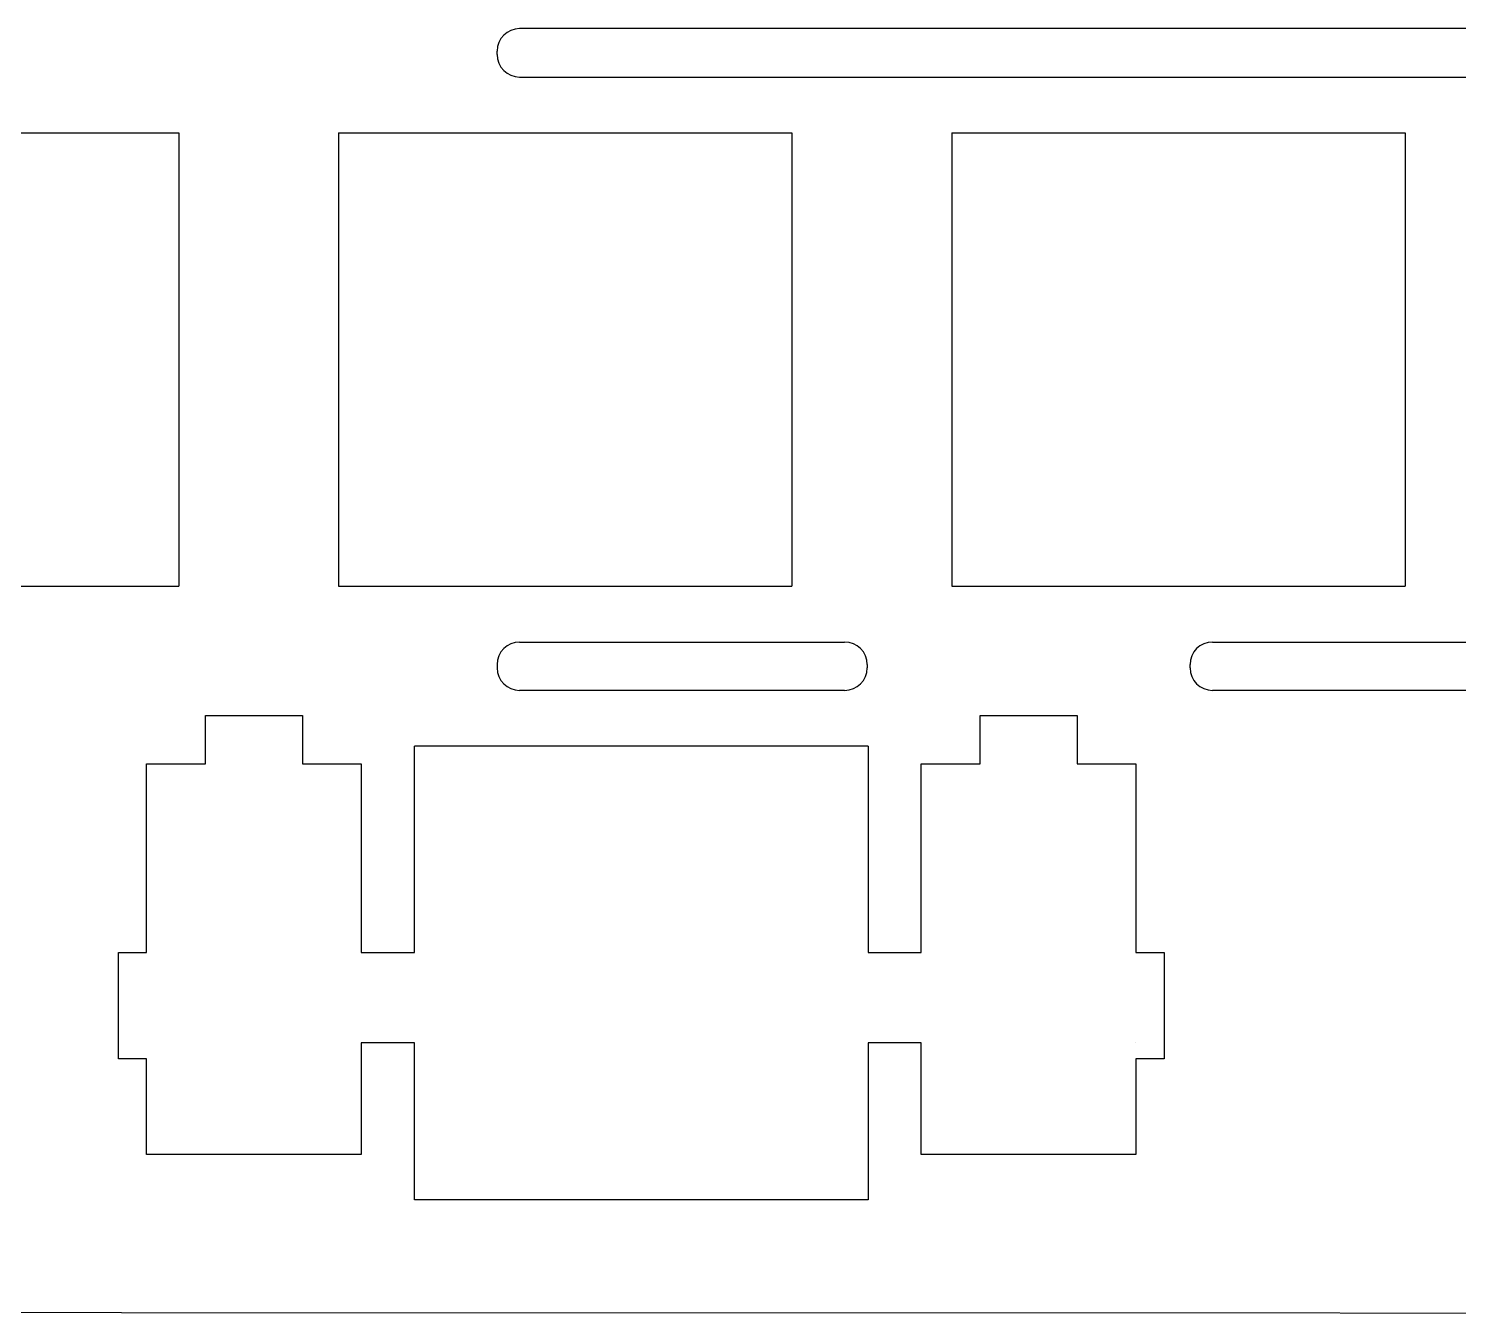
# Model space of a CAD drawing. Extents: x 1168 to 1833, y 1867 to 2135.
# Drawn here: x 1600.63 to 1644.93, y 2037.36 to 2077.19 of the extents above; entities that cross this region are included whole.
import ezdxf

# ---------------------------------------------------------------- set-up
doc = ezdxf.new("R2010")
doc.units = 0
doc.header["$MEASUREMENT"] = 0
doc.layers.add('_U+56FE_U+5C42 1', color=7, linetype='Continuous')

msp = doc.modelspace()

# ---------------------------------------------------------------- linework, layer by layer
at = {"layer": '_U+56FE_U+5C42 1', "color": 7, "lineweight": 25}
for points in [[(1699.445, 2077.188), (1615.845, 2077.188)], [(1615.145, 2076.388), (1615.145, 2076.488)], [(1615.845, 2075.688), (1699.445, 2075.688)], [(1591.232, 2073.963), (1605.282, 2073.963)], [(1605.282, 2073.963), (1605.282, 2059.913)], [(1610.232, 2073.963), (1624.282, 2073.963)], [(1610.232, 2073.963), (1610.232, 2059.913)], [(1624.282, 2073.963), (1624.282, 2059.913)], [(1629.232, 2073.963), (1643.282, 2073.963)], [(1629.232, 2073.963), (1629.232, 2059.913)], [(1643.282, 2073.963), (1643.282, 2059.913)], [(1591.232, 2059.913), (1605.282, 2059.913)], [(1610.232, 2059.913), (1624.282, 2059.913)], [(1629.232, 2059.913), (1643.282, 2059.913)], [(1615.845, 2058.188), (1625.913, 2058.188)], [(1637.313, 2058.188), (1673.351, 2058.188)], [(1615.145, 2057.488), (1615.145, 2057.388)], [(1626.613, 2057.488), (1626.613, 2057.388)], [(1636.613, 2057.388), (1636.613, 2057.488)], [(1625.913, 2056.688), (1615.845, 2056.688)], [(1673.351, 2056.688), (1637.313, 2056.688)], [(1606.113, 2054.413), (1606.113, 2055.913)], [(1606.113, 2055.913), (1609.113, 2055.913)], [(1609.113, 2055.913), (1609.113, 2054.413)], [(1630.113, 2054.413), (1630.113, 2055.913)], [(1630.113, 2055.913), (1633.113, 2055.913)], [(1633.113, 2055.913), (1633.113, 2054.413)], [(1626.638, 2054.963), (1612.588, 2054.963)], [(1612.588, 2048.573), (1612.588, 2054.963)], [(1626.638, 2054.963), (1626.638, 2048.573)], [(1604.288, 2048.573), (1604.288, 2054.413)], [(1604.288, 2054.413), (1606.113, 2054.413)], [(1609.113, 2054.413), (1610.938, 2054.413)], [(1610.938, 2054.413), (1610.938, 2048.573)], [(1628.288, 2048.573), (1628.288, 2054.413)], [(1628.288, 2054.413), (1630.113, 2054.413)], [(1633.113, 2054.413), (1634.938, 2054.413)], [(1634.938, 2054.413), (1634.938, 2048.573)], [(1603.413, 2045.273), (1603.413, 2048.573)], [(1603.413, 2048.573), (1604.288, 2048.573)], [(1610.938, 2048.573), (1612.588, 2048.573)], [(1626.638, 2048.573), (1628.288, 2048.573)], [(1634.938, 2048.573), (1635.813, 2048.573)], [(1635.813, 2048.573), (1635.813, 2045.273)], [(1612.588, 2045.773), (1610.938, 2045.773)], [(1610.938, 2045.773), (1610.938, 2042.313)], [(1612.588, 2040.913), (1612.588, 2045.773)], [(1628.288, 2045.773), (1626.638, 2045.773)], [(1626.638, 2045.773), (1626.638, 2040.913)], [(1628.288, 2042.313), (1628.288, 2045.773)], [(1634.938, 2045.773), (1634.938, 2045.773)], [(1604.288, 2045.273), (1603.413, 2045.273)], [(1604.288, 2042.313), (1604.288, 2045.273)], [(1635.813, 2045.273), (1634.938, 2045.273)], [(1634.938, 2045.273), (1634.938, 2042.313)], [(1610.938, 2042.313), (1604.288, 2042.313)], [(1634.938, 2042.313), (1628.288, 2042.313)], [(1626.638, 2040.913), (1612.588, 2040.913)], [(1528.007, 2037.44), (1830.007, 2037.361)]]:
    msp.add_lwpolyline(points, dxfattribs=at)
for points in [[(1615.845, 2077.188), (1615.458, 2077.188), (1615.145, 2076.874), (1615.145, 2076.488)], [(1615.145, 2076.388), (1615.145, 2076.001), (1615.458, 2075.688), (1615.845, 2075.688)], [(1615.845, 2058.188), (1615.458, 2058.188), (1615.145, 2057.874), (1615.145, 2057.488)], [(1626.613, 2057.488), (1626.613, 2057.874), (1626.3, 2058.188), (1625.913, 2058.188)], [(1637.313, 2058.188), (1636.927, 2058.188), (1636.613, 2057.874), (1636.613, 2057.488)], [(1615.145, 2057.388), (1615.145, 2057.001), (1615.458, 2056.688), (1615.845, 2056.688)], [(1625.913, 2056.688), (1626.3, 2056.688), (1626.613, 2057.001), (1626.613, 2057.388)], [(1636.613, 2057.388), (1636.613, 2057.001), (1636.927, 2056.688), (1637.313, 2056.688)]]:
    msp.add_open_spline(points, degree=3, dxfattribs=at)

doc.saveas('drawing.dxf')
